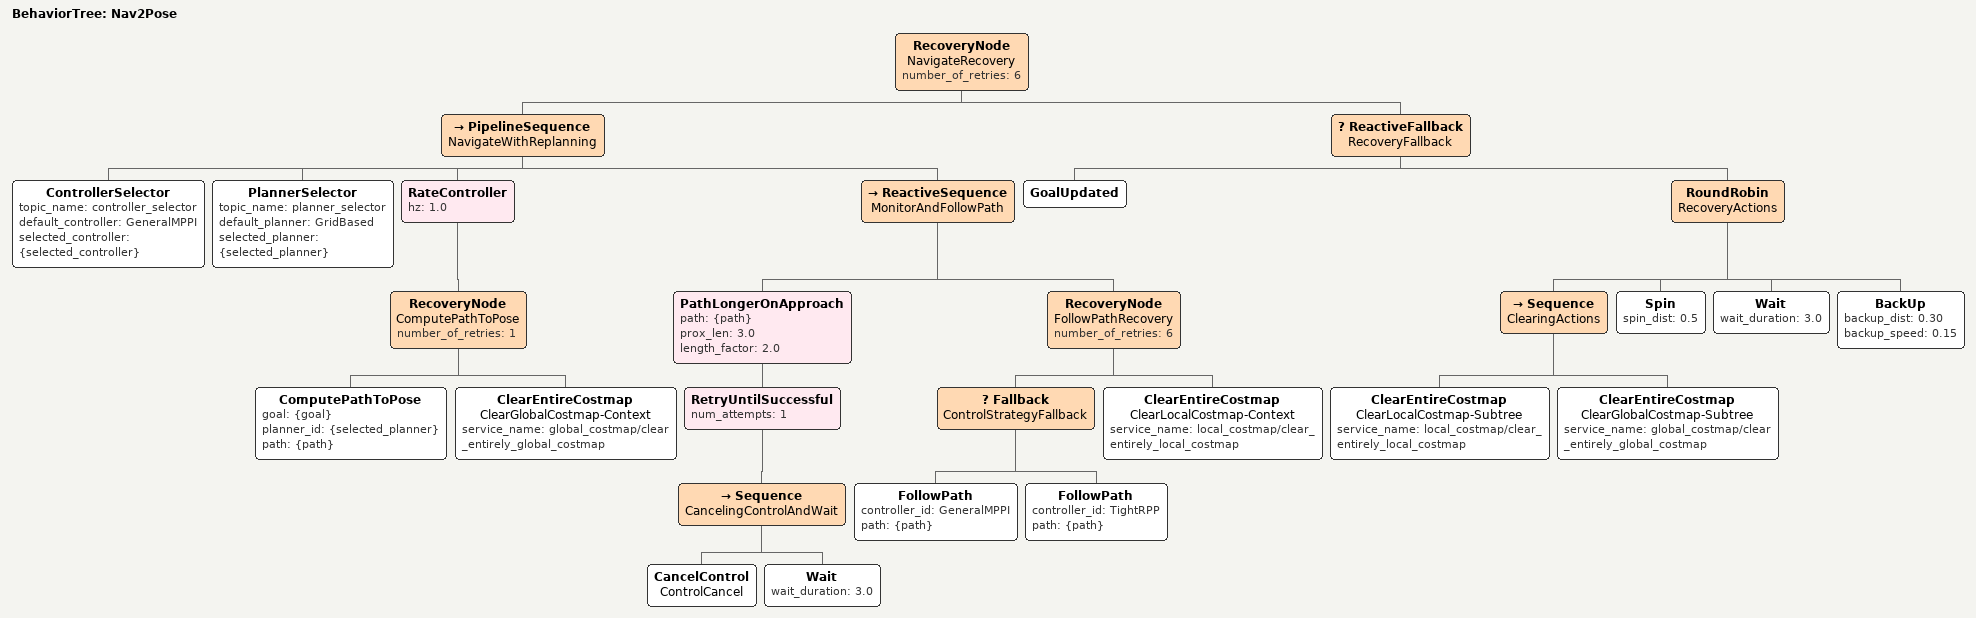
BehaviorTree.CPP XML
<?xml version="1.0" encoding="UTF-8"?>
<root BTCPP_format="3" main_tree_to_execute="Nav2Pose">
  <BehaviorTree ID="Nav2Pose">
    <RecoveryNode name="NavigateRecovery" number_of_retries="6">
      <PipelineSequence name="NavigateWithReplanning">
        <ControllerSelector topic_name="controller_selector"
                            default_controller="GeneralMPPI"
                            selected_controller="{selected_controller}"/>
        <PlannerSelector topic_name="planner_selector"
                         default_planner="GridBased"
                         selected_planner="{selected_planner}"/>

        <RateController hz="1.0">
          <RecoveryNode name="ComputePathToPose" number_of_retries="1">
            <ComputePathToPose goal="{goal}"
                               planner_id="{selected_planner}"
                               path="{path}"/>
            <ClearEntireCostmap name="ClearGlobalCostmap-Context"
                                service_name="global_costmap/clear_entirely_global_costmap"/>
          </RecoveryNode>
        </RateController>

        <ReactiveSequence name="MonitorAndFollowPath">
          <PathLongerOnApproach path="{path}" prox_len="3.0" length_factor="2.0">
            <RetryUntilSuccessful num_attempts="1">
              <Sequence name="CancelingControlAndWait">
                <CancelControl name="ControlCancel"/>
                <Wait wait_duration="3.0"/>
              </Sequence>
            </RetryUntilSuccessful>
          </PathLongerOnApproach>

          <RecoveryNode name="FollowPathRecovery" number_of_retries="6">
            <Fallback name="ControlStrategyFallback">
              <FollowPath controller_id="GeneralMPPI" path="{path}"/>

              <FollowPath controller_id="TightRPP" path="{path}"/>
            </Fallback>

            <ClearEntireCostmap name="ClearLocalCostmap-Context"
                                service_name="local_costmap/clear_entirely_local_costmap"/>
          </RecoveryNode>
        </ReactiveSequence>
      </PipelineSequence>

      <ReactiveFallback name="RecoveryFallback">
        <GoalUpdated/>
        <RoundRobin name="RecoveryActions">
          <Sequence name="ClearingActions">
            <ClearEntireCostmap name="ClearLocalCostmap-Subtree"
                                service_name="local_costmap/clear_entirely_local_costmap"/>
            <ClearEntireCostmap name="ClearGlobalCostmap-Subtree"
                                service_name="global_costmap/clear_entirely_global_costmap"/>
          </Sequence>
          <Spin spin_dist="0.5"/>
          <Wait wait_duration="3.0"/>
          <BackUp backup_dist="0.30" backup_speed="0.15"/>
        </RoundRobin>
      </ReactiveFallback>
    </RecoveryNode>
  </BehaviorTree>
</root>
